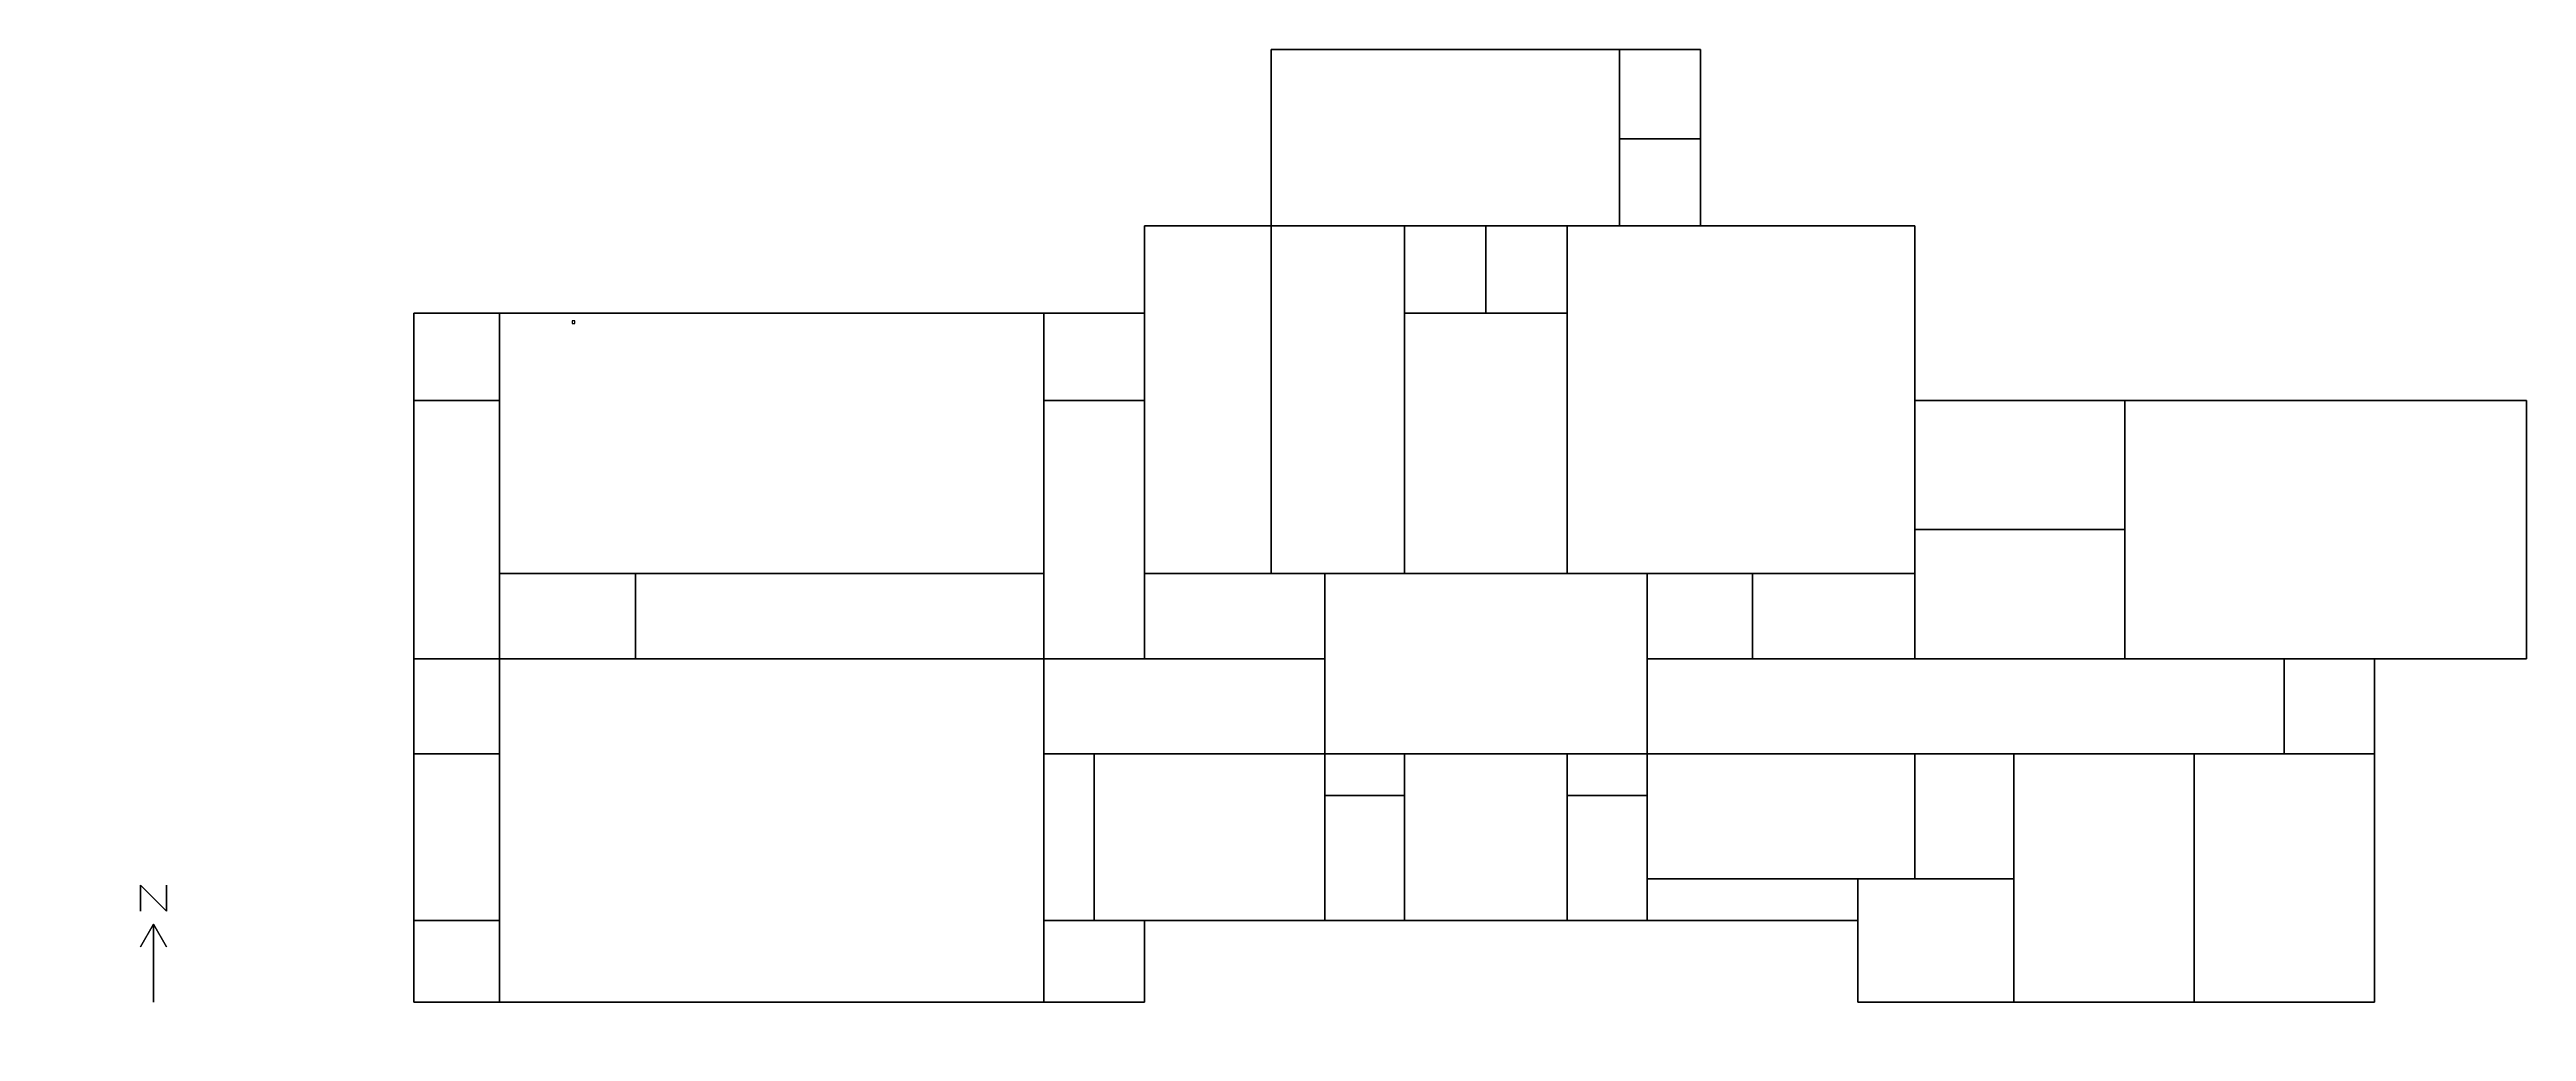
# Model space of a CAD drawing. Header units: metres. Extents: x -20.1 to 75.1, y -1.1 to 36.6.
import ezdxf

# ---------------------------------------------------------------- set-up
doc = ezdxf.new("R2010")
doc.units = ezdxf.units.M

msp = doc.modelspace()

# ---------------------------------------------------------------- linework, layer by layer
at = {"layer": '1', "color": 3}
for points in [[(-16.596, 4.5, 0.1), (-16.596, 4.5), (-16.596, 3.5), (-16.596, 3.5, 0.1)], [(-16.596, 4.5, 0.1), (-16.596, 4.5), (-15.596, 3.5), (-15.596, 3.5, 0.1)], [(-15.596, 4.5, 0.1), (-15.596, 4.5), (-15.596, 3.5), (-15.596, 3.5, 0.1)], [(-16.096, 3, 0.1), (-16.096, 3), (-16.596, 2.134), (-16.596, 2.134, 0.1)], [(-16.096, 3, 0.1), (-16.096, 3), (-16.096, 0), (-16.096, 0, 0.1)], [(-16.096, 3, 0.1), (-16.096, 3), (-15.596, 2.134), (-15.596, 2.134, 0.1)]]:
    msp.add_3dface(points, dxfattribs=at)
at = {"layer": 'ZONE-AHU-002', "color": 43}
for points in [[(38.2524, 29.845, 3.6576), (38.2524, 29.845), (38.2524, 26.4922), (38.2524, 26.4922, 3.6576)], [(51.6128, 29.845, 3.6576), (51.6128, 29.845), (38.2524, 29.845), (38.2524, 29.845, 3.6576)], [(51.6128, 16.4846, 3.6576), (51.6128, 16.4846), (51.6128, 29.845), (51.6128, 29.845, 3.6576)], [(38.2524, 26.4922, 3.6576), (38.2524, 26.4922), (38.2524, 16.4846), (38.2524, 16.4846, 3.6576)], [(38.2524, 16.4846, 3.6576), (38.2524, 16.4846), (51.6128, 16.4846), (51.6128, 16.4846, 3.6576)]]:
    msp.add_3dface(points, dxfattribs=at)
at = {"layer": 'ZONE-AHU-002', "color": 8}
msp.add_3dface([(51.6128, 29.845), (51.6128, 16.4846), (38.2524, 16.4846), (38.2524, 29.845)], dxfattribs=at)
at = {"layer": 'ZONE-AHU-002', "color": 15}
msp.add_3dface([(38.2524, 29.845, 3.6576), (38.2524, 16.4846, 3.6576), (51.6128, 16.4846, 3.6576), (51.6128, 29.845, 3.6576)], dxfattribs=at)
at = {"layer": 'ZONE-AHU-004', "color": 15}
for points in [[(0, 26.2, 50), (0, 26.1, 50), (0.1, 26.1, 50), (0.1, 26.2, 50)], [(59.69, 23.1394, 3.6576), (59.69, 13.208, 3.6576), (75.1332, 13.208, 3.6576), (75.1332, 23.1394, 3.6576)]]:
    msp.add_3dface(points, dxfattribs=at)
at = {"layer": 'ZONE-AHU-004', "color": 43}
for points in [[(59.69, 23.1394, 3.6576), (59.69, 23.1394), (59.69, 18.1737), (59.69, 18.1737, 3.6576)], [(75.1332, 23.1394, 3.6576), (75.1332, 23.1394), (59.69, 23.1394), (59.69, 23.1394, 3.6576)], [(75.1332, 13.208, 3.6576), (75.1332, 13.208), (75.1332, 23.1394), (75.1332, 23.1394, 3.6576)], [(59.69, 18.1737, 3.6576), (59.69, 18.1737), (59.69, 13.208), (59.69, 13.208, 3.6576)], [(59.69, 13.208, 3.6576), (59.69, 13.208), (65.8241, 13.208), (65.8241, 13.208, 3.6576)], [(65.8241, 13.208, 3.6576), (65.8241, 13.208), (69.2912, 13.208), (69.2912, 13.208, 3.6576)], [(69.2912, 13.208, 3.6576), (69.2912, 13.208), (75.1332, 13.208), (75.1332, 13.208, 3.6576)]]:
    msp.add_3dface(points, dxfattribs=at)
at = {"layer": 'ZONE-AHU-004', "color": 8}
msp.add_3dface([(75.1332, 23.1394), (75.1332, 13.208), (59.69, 13.208), (59.69, 23.1394)], dxfattribs=at)
at = {"layer": 'ZONE-FCU-001', "color": 43}
for points in [[(21.9964, 16.4846, 3.6576), (21.9964, 16.4846), (21.9964, 13.208), (21.9964, 13.208, 3.6576)], [(26.8732, 16.4846, 3.6576), (26.8732, 16.4846), (21.9964, 16.4846), (21.9964, 16.4846, 3.6576)], [(28.9306, 16.4846, 3.6576), (28.9306, 16.4846), (26.8732, 16.4846), (26.8732, 16.4846, 3.6576)], [(28.9306, 13.208, 3.6576), (28.9306, 13.208), (28.9306, 16.4846), (28.9306, 16.4846, 3.6576)], [(21.9964, 13.208, 3.6576), (21.9964, 13.208), (28.9306, 13.208), (28.9306, 13.208, 3.6576)]]:
    msp.add_3dface(points, dxfattribs=at)
at = {"layer": 'ZONE-FCU-001', "color": 8}
msp.add_3dface([(28.9306, 16.4846), (28.9306, 13.208), (21.9964, 13.208), (21.9964, 16.4846)], dxfattribs=at)
at = {"layer": 'ZONE-FCU-001', "color": 15}
msp.add_3dface([(21.9964, 16.4846, 3.6576), (21.9964, 13.208, 3.6576), (28.9306, 13.208, 3.6576), (28.9306, 16.4846, 3.6576)], dxfattribs=at)
at = {"layer": 'ZONE-FCU-002', "color": 43}
for points in [[(62.357, 9.5504, 3.6576), (62.357, 9.5504), (62.357, 0), (62.357, 0, 3.6576)], [(65.8241, 9.5504, 3.6576), (65.8241, 9.5504), (62.357, 9.5504), (62.357, 9.5504, 3.6576)], [(69.2912, 9.5504, 3.6576), (69.2912, 9.5504), (65.8241, 9.5504), (65.8241, 9.5504, 3.6576)], [(69.2912, 0, 3.6576), (69.2912, 0), (69.2912, 9.5504), (69.2912, 9.5504, 3.6576)], [(62.357, 0, 3.6576), (62.357, 0), (69.2912, 0), (69.2912, 0, 3.6576)]]:
    msp.add_3dface(points, dxfattribs=at)
at = {"layer": 'ZONE-FCU-002', "color": 8}
msp.add_3dface([(69.2912, 9.5504), (69.2912, 0), (62.357, 0), (62.357, 9.5504)], dxfattribs=at)
at = {"layer": 'ZONE-FCU-002', "color": 15}
msp.add_3dface([(62.357, 9.5504, 3.6576), (62.357, 0, 3.6576), (69.2912, 0, 3.6576), (69.2912, 9.5504, 3.6576)], dxfattribs=at)
at = {"layer": 'ZONE-FCU-003', "color": 43}
for points in [[(51.6128, 23.1394, 3.6576), (51.6128, 23.1394), (51.6128, 18.1737), (51.6128, 18.1737, 3.6576)], [(59.69, 23.1394, 3.6576), (59.69, 23.1394), (51.6128, 23.1394), (51.6128, 23.1394, 3.6576)], [(59.69, 18.1737, 3.6576), (59.69, 18.1737), (59.69, 23.1394), (59.69, 23.1394, 3.6576)], [(51.6128, 18.1737, 3.6576), (51.6128, 18.1737), (59.69, 18.1737), (59.69, 18.1737, 3.6576)]]:
    msp.add_3dface(points, dxfattribs=at)
at = {"layer": 'ZONE-FCU-003', "color": 8}
msp.add_3dface([(59.69, 23.1394), (59.69, 18.1737), (51.6128, 18.1737), (51.6128, 23.1394)], dxfattribs=at)
at = {"layer": 'ZONE-FCU-003', "color": 15}
msp.add_3dface([(51.6128, 23.1394, 3.6576), (51.6128, 18.1737, 3.6576), (59.69, 18.1737, 3.6576), (59.69, 23.1394, 3.6576)], dxfattribs=at)
at = {"layer": 'ZONE-HTR-001', "color": 43}
for points in [[(-6.096, 13.208, 3.6576), (-6.096, 13.208), (-6.096, 9.5504), (-6.096, 9.5504, 3.6576)], [(-2.794, 13.208, 3.6576), (-2.794, 13.208), (-6.096, 13.208), (-6.096, 13.208, 3.6576)], [(-2.794, 9.5504, 3.6576), (-2.794, 9.5504), (-2.794, 13.208), (-2.794, 13.208, 3.6576)], [(-6.096, 9.5504, 3.6576), (-6.096, 9.5504), (-2.794, 9.5504), (-2.794, 9.5504, 3.6576)]]:
    msp.add_3dface(points, dxfattribs=at)
at = {"layer": 'ZONE-HTR-001', "color": 8}
msp.add_3dface([(-2.794, 13.208), (-2.794, 9.5504), (-6.096, 9.5504), (-6.096, 13.208)], dxfattribs=at)
at = {"layer": 'ZONE-HTR-001', "color": 15}
msp.add_3dface([(-6.096, 13.208, 3.6576), (-6.096, 9.5504, 3.6576), (-2.794, 9.5504, 3.6576), (-2.794, 13.208, 3.6576)], dxfattribs=at)
at = {"layer": 'ZONE-HTR-001', "color": 143}
msp.add_3dface([(-6.096, 12.9032, 2.7432), (-6.096, 12.9032, 1.2192), (-6.096, 9.8552, 1.2192), (-6.096, 9.8552, 2.7432)], dxfattribs=at)
at = {"layer": 'ZONE-HTR-002', "color": 43}
for points in [[(32.004, 7.9502, 3.6576), (32.004, 7.9502), (28.9306, 7.9502), (28.9306, 7.9502, 3.6576)], [(28.9306, 7.9502, 3.6576), (28.9306, 7.9502), (28.9306, 3.1496), (28.9306, 3.1496, 3.6576)], [(32.004, 3.1496, 3.6576), (32.004, 3.1496), (32.004, 7.9502), (32.004, 7.9502, 3.6576)], [(28.9306, 3.1496, 3.6576), (28.9306, 3.1496), (32.004, 3.1496), (32.004, 3.1496, 3.6576)]]:
    msp.add_3dface(points, dxfattribs=at)
at = {"layer": 'ZONE-HTR-002', "color": 8}
msp.add_3dface([(32.004, 7.9502), (32.004, 3.1496), (28.9306, 3.1496), (28.9306, 7.9502)], dxfattribs=at)
at = {"layer": 'ZONE-HTR-002', "color": 15}
msp.add_3dface([(28.9306, 7.9502, 3.6576), (28.9306, 3.1496, 3.6576), (32.004, 3.1496, 3.6576), (32.004, 7.9502, 3.6576)], dxfattribs=at)
at = {"layer": 'ZONE-HTR-003', "color": 43}
for points in [[(41.3258, 7.9502, 3.6576), (41.3258, 7.9502), (38.2524, 7.9502), (38.2524, 7.9502, 3.6576)], [(38.2524, 7.9502, 3.6576), (38.2524, 7.9502), (38.2524, 3.1496), (38.2524, 3.1496, 3.6576)], [(41.3258, 3.1496, 3.6576), (41.3258, 3.1496), (41.3258, 7.9502), (41.3258, 7.9502, 3.6576)], [(38.2524, 3.1496, 3.6576), (38.2524, 3.1496), (41.3258, 3.1496), (41.3258, 3.1496, 3.6576)]]:
    msp.add_3dface(points, dxfattribs=at)
at = {"layer": 'ZONE-HTR-003', "color": 8}
msp.add_3dface([(41.3258, 7.9502), (41.3258, 3.1496), (38.2524, 3.1496), (38.2524, 7.9502)], dxfattribs=at)
at = {"layer": 'ZONE-HTR-003', "color": 15}
msp.add_3dface([(38.2524, 7.9502, 3.6576), (38.2524, 3.1496, 3.6576), (41.3258, 3.1496, 3.6576), (41.3258, 7.9502, 3.6576)], dxfattribs=at)
at = {"layer": 'ZONE-HTR-004', "color": 43}
for points in [[(69.2912, 13.208, 3.6576), (69.2912, 13.208), (65.8241, 13.208), (65.8241, 13.208, 3.6576)], [(65.8241, 13.208, 3.6576), (65.8241, 13.208), (65.8241, 9.5504), (65.8241, 9.5504, 3.6576)], [(69.2912, 9.5504, 3.6576), (69.2912, 9.5504), (69.2912, 13.208), (69.2912, 13.208, 3.6576)], [(65.8241, 9.5504, 3.6576), (65.8241, 9.5504), (69.2912, 9.5504), (69.2912, 9.5504, 3.6576)]]:
    msp.add_3dface(points, dxfattribs=at)
at = {"layer": 'ZONE-HTR-004', "color": 8}
msp.add_3dface([(69.2912, 13.208), (69.2912, 9.5504), (65.8241, 9.5504), (65.8241, 13.208)], dxfattribs=at)
at = {"layer": 'ZONE-HTR-004', "color": 15}
msp.add_3dface([(65.8241, 13.208, 3.6576), (65.8241, 9.5504, 3.6576), (69.2912, 9.5504, 3.6576), (69.2912, 13.208, 3.6576)], dxfattribs=at)
at = {"layer": 'ZONE-SERVER', "color": 43}
for points in [[(26.8732, 36.6268, 3.6576), (26.8732, 36.6268), (26.8732, 29.845), (26.8732, 29.845, 3.6576)], [(43.3832, 36.6268, 3.6576), (43.3832, 36.6268), (26.8732, 36.6268), (26.8732, 36.6268, 3.6576)], [(43.3832, 33.1978, 3.6576), (43.3832, 33.1978), (43.3832, 36.6268), (43.3832, 36.6268, 3.6576)], [(40.259, 33.1978, 3.6576), (40.259, 33.1978), (43.3832, 33.1978), (43.3832, 33.1978, 3.6576)], [(40.259, 29.845, 3.6576), (40.259, 29.845), (40.259, 33.1978), (40.259, 33.1978, 3.6576)], [(26.8732, 29.845, 3.6576), (26.8732, 29.845), (32.004, 29.845), (32.004, 29.845, 3.6576)], [(32.004, 29.845, 3.6576), (32.004, 29.845), (35.1282, 29.845), (35.1282, 29.845, 3.6576)], [(35.1282, 29.845, 3.6576), (35.1282, 29.845), (38.2524, 29.845), (38.2524, 29.845, 3.6576)], [(38.2524, 29.845, 3.6576), (38.2524, 29.845), (40.259, 29.845), (40.259, 29.845, 3.6576)]]:
    msp.add_3dface(points, dxfattribs=at)
at = {"layer": 'ZONE-SERVER', "color": 8}
for points in [[(40.259, 36.6268), (40.259, 29.845), (26.8732, 29.845), (26.8732, 36.6268)], [(43.3832, 36.6268), (43.3832, 33.1978), (40.259, 33.1978), (40.259, 36.6268)]]:
    msp.add_3dface(points, dxfattribs=at)
at = {"layer": 'ZONE-SERVER', "color": 15}
for points in [[(26.8732, 36.6268, 3.6576), (26.8732, 29.845, 3.6576), (40.259, 29.845, 3.6576), (40.259, 36.6268, 3.6576)], [(40.259, 36.6268, 3.6576), (40.259, 33.1978, 3.6576), (43.3832, 33.1978, 3.6576), (43.3832, 36.6268, 3.6576)]]:
    msp.add_3dface(points, dxfattribs=at)
at = {"layer": 'ZONE-VAV-102', "color": 43}
for points in [[(28.9306, 9.5504, 3.6576), (28.9306, 9.5504), (20.066, 9.5504), (20.066, 9.5504, 3.6576)], [(20.066, 9.5504, 3.6576), (20.066, 9.5504), (20.066, 3.1496), (20.066, 3.1496, 3.6576)], [(28.9306, 7.9502, 3.6576), (28.9306, 7.9502), (28.9306, 9.5504), (28.9306, 9.5504, 3.6576)], [(32.004, 9.5504, 3.6576), (32.004, 9.5504), (32.004, 7.9502), (32.004, 7.9502, 3.6576)], [(38.2524, 9.5504, 3.6576), (38.2524, 9.5504), (32.004, 9.5504), (32.004, 9.5504, 3.6576)], [(38.2524, 7.9502, 3.6576), (38.2524, 7.9502), (38.2524, 9.5504), (38.2524, 9.5504, 3.6576)], [(28.9306, 3.1496, 3.6576), (28.9306, 3.1496), (28.9306, 7.9502), (28.9306, 7.9502, 3.6576)], [(32.004, 7.9502, 3.6576), (32.004, 7.9502), (32.004, 3.1496), (32.004, 3.1496, 3.6576)], [(38.2524, 3.1496, 3.6576), (38.2524, 3.1496), (38.2524, 7.9502), (38.2524, 7.9502, 3.6576)], [(20.066, 3.1496, 3.6576), (20.066, 3.1496), (21.9964, 3.1496), (21.9964, 3.1496, 3.6576)], [(21.9964, 3.1496, 3.6576), (21.9964, 3.1496), (28.9306, 3.1496), (28.9306, 3.1496, 3.6576)], [(32.004, 3.1496, 3.6576), (32.004, 3.1496), (38.2524, 3.1496), (38.2524, 3.1496, 3.6576)]]:
    msp.add_3dface(points, dxfattribs=at)
at = {"layer": 'ZONE-VAV-102', "color": 8}
for points in [[(28.9306, 9.5504), (28.9306, 3.1496), (20.066, 3.1496), (20.066, 9.5504)], [(38.2524, 9.5504), (38.2524, 3.1496), (32.004, 3.1496), (32.004, 9.5504)]]:
    msp.add_3dface(points, dxfattribs=at)
at = {"layer": 'ZONE-VAV-102', "color": 15}
for points in [[(20.066, 9.5504, 3.6576), (20.066, 3.1496, 3.6576), (28.9306, 3.1496, 3.6576), (28.9306, 9.5504, 3.6576)], [(32.004, 9.5504, 3.6576), (32.004, 3.1496, 3.6576), (38.2524, 3.1496, 3.6576), (38.2524, 9.5504, 3.6576)]]:
    msp.add_3dface(points, dxfattribs=at)
at = {"layer": 'ZONE-VAV-102', "color": 143}
msp.add_3dface([(32.3088, 3.1496, 2.7432), (32.3088, 3.1496, 0.3048), (37.9476, 3.1496, 0.3048), (37.9476, 3.1496, 2.7432)], dxfattribs=at)
at = {"layer": 'ZONE-VAV-104', "color": 43}
for points in [[(51.6128, 16.4846, 3.6576), (51.6128, 16.4846), (45.3771, 16.4846), (45.3771, 16.4846, 3.6576)], [(45.3771, 16.4846, 3.6576), (45.3771, 16.4846), (45.3771, 13.208), (45.3771, 13.208, 3.6576)], [(51.6128, 13.208, 3.6576), (51.6128, 13.208), (51.6128, 16.4846), (51.6128, 16.4846, 3.6576)], [(45.3771, 13.208, 3.6576), (45.3771, 13.208), (51.6128, 13.208), (51.6128, 13.208, 3.6576)]]:
    msp.add_3dface(points, dxfattribs=at)
at = {"layer": 'ZONE-VAV-104', "color": 8}
msp.add_3dface([(51.6128, 16.4846), (51.6128, 13.208), (45.3771, 13.208), (45.3771, 16.4846)], dxfattribs=at)
at = {"layer": 'ZONE-VAV-104', "color": 15}
msp.add_3dface([(45.3771, 16.4846, 3.6576), (45.3771, 13.208, 3.6576), (51.6128, 13.208, 3.6576), (51.6128, 16.4846, 3.6576)], dxfattribs=at)
at = {"layer": 'ZONE-VAV-105', "color": 43}
for points in [[(51.6128, 9.5504, 3.6576), (51.6128, 9.5504), (41.3258, 9.5504), (41.3258, 9.5504, 3.6576)], [(41.3258, 9.5504, 3.6576), (41.3258, 9.5504), (41.3258, 7.9502), (41.3258, 7.9502, 3.6576)], [(51.6128, 4.7498, 3.6576), (51.6128, 4.7498), (51.6128, 9.5504), (51.6128, 9.5504, 3.6576)], [(41.3258, 7.9502, 3.6576), (41.3258, 7.9502), (41.3258, 3.1496), (41.3258, 3.1496, 3.6576)], [(55.4228, 4.7498, 3.6576), (55.4228, 4.7498), (51.6128, 4.7498), (51.6128, 4.7498, 3.6576)], [(55.4228, 0, 3.6576), (55.4228, 0), (55.4228, 4.7498), (55.4228, 4.7498, 3.6576)], [(41.3258, 3.1496, 3.6576), (41.3258, 3.1496), (49.4284, 3.1496), (49.4284, 3.1496, 3.6576)], [(49.4284, 3.1496, 3.6576), (49.4284, 3.1496), (49.4284, 0), (49.4284, 0, 3.6576)], [(49.4284, 0, 3.6576), (49.4284, 0), (55.4228, 0), (55.4228, 0, 3.6576)]]:
    msp.add_3dface(points, dxfattribs=at)
at = {"layer": 'ZONE-VAV-105', "color": 8}
for points in [[(51.6128, 9.5504), (51.6128, 4.7498), (41.3258, 4.7498), (41.3258, 9.5504)], [(49.4284, 4.7498), (49.4284, 3.1496), (41.3258, 3.1496), (41.3258, 4.7498)], [(55.4228, 4.7498), (55.4228, 0), (49.4284, 0), (49.4284, 4.7498)]]:
    msp.add_3dface(points, dxfattribs=at)
at = {"layer": 'ZONE-VAV-105', "color": 15}
for points in [[(41.3258, 9.5504, 3.6576), (41.3258, 4.7498, 3.6576), (51.6128, 4.7498, 3.6576), (51.6128, 9.5504, 3.6576)], [(41.3258, 4.7498, 3.6576), (41.3258, 3.1496, 3.6576), (49.4284, 3.1496, 3.6576), (49.4284, 4.7498, 3.6576)], [(49.4284, 4.7498, 3.6576), (49.4284, 0, 3.6576), (55.4228, 0, 3.6576), (55.4228, 4.7498, 3.6576)]]:
    msp.add_3dface(points, dxfattribs=at)
at = {"layer": 'ZONE-VAV-105', "color": 143}
msp.add_3dface([(41.6306, 3.1496, 2.7432), (41.6306, 3.1496, 0.3048), (49.1236, 3.1496, 0.3048), (49.1236, 3.1496, 2.7432)], dxfattribs=at)
at = {"layer": 'ZONE-VAV-107', "color": 43}
for points in [[(55.4228, 9.5504, 3.6576), (55.4228, 9.5504), (51.6128, 9.5504), (51.6128, 9.5504, 3.6576)], [(51.6128, 9.5504, 3.6576), (51.6128, 9.5504), (51.6128, 4.7498), (51.6128, 4.7498, 3.6576)], [(55.4228, 4.7498, 3.6576), (55.4228, 4.7498), (55.4228, 9.5504), (55.4228, 9.5504, 3.6576)], [(51.6128, 4.7498, 3.6576), (51.6128, 4.7498), (55.4228, 4.7498), (55.4228, 4.7498, 3.6576)]]:
    msp.add_3dface(points, dxfattribs=at)
at = {"layer": 'ZONE-VAV-107', "color": 8}
msp.add_3dface([(55.4228, 9.5504), (55.4228, 4.7498), (51.6128, 4.7498), (51.6128, 9.5504)], dxfattribs=at)
at = {"layer": 'ZONE-VAV-107', "color": 15}
msp.add_3dface([(51.6128, 9.5504, 3.6576), (51.6128, 4.7498, 3.6576), (55.4228, 4.7498, 3.6576), (55.4228, 9.5504, 3.6576)], dxfattribs=at)
at = {"layer": 'ZONE-VAV-108', "color": 43}
for points in [[(55.4228, 9.5504, 3.6576), (55.4228, 9.5504), (55.4228, 4.7498), (55.4228, 4.7752, 3.6576)], [(62.357, 9.5504, 3.6576), (62.357, 9.5504), (55.4228, 9.5504), (55.4228, 9.5504, 3.6576)], [(62.357, 0, 3.6576), (62.357, 0), (62.357, 9.5504), (62.357, 9.5504, 3.6576)], [(55.4228, 4.7752, 3.6576), (55.4228, 4.7498), (55.4228, 0), (55.4228, 0, 3.6576)], [(55.4228, 0, 3.6576), (55.4228, 0), (62.357, 0), (62.357, 0, 3.6576)]]:
    msp.add_3dface(points, dxfattribs=at)
at = {"layer": 'ZONE-VAV-108', "color": 8}
msp.add_3dface([(62.357, 9.5504), (62.357, 0), (55.4228, 0), (55.4228, 9.5504)], dxfattribs=at)
at = {"layer": 'ZONE-VAV-108', "color": 15}
msp.add_3dface([(55.4228, 9.5504, 3.6576), (55.4228, 0, 3.6576), (62.357, 0, 3.6576), (62.357, 9.5504, 3.6576)], dxfattribs=at)
at = {"layer": 'ZONE-VAV-112', "color": 43}
for points in [[(51.6128, 18.1737, 3.6576), (51.6128, 18.1737), (51.6128, 16.4846), (51.6128, 16.4846, 3.6576)], [(59.69, 18.1737, 3.6576), (59.69, 18.1737), (51.6128, 18.1737), (51.6128, 18.1737, 3.6576)], [(59.69, 13.208, 3.6576), (59.69, 13.208), (59.69, 18.1737), (59.69, 18.1737, 3.6576)], [(51.6128, 16.4846, 3.6576), (51.6128, 16.4846), (51.6128, 13.208), (51.6128, 13.208, 3.6576)], [(51.6128, 13.208, 3.6576), (51.6128, 13.208), (59.69, 13.208), (59.69, 13.208, 3.6576)]]:
    msp.add_3dface(points, dxfattribs=at)
at = {"layer": 'ZONE-VAV-112', "color": 8}
msp.add_3dface([(59.69, 18.1737), (59.69, 13.208), (51.6128, 13.208), (51.6128, 18.1737)], dxfattribs=at)
at = {"layer": 'ZONE-VAV-112', "color": 15}
msp.add_3dface([(51.6128, 18.1737, 3.6576), (51.6128, 13.208, 3.6576), (59.69, 13.208, 3.6576), (59.69, 18.1737, 3.6576)], dxfattribs=at)
at = {"layer": 'ZONE-VAV-116', "color": 43}
for points in [[(41.3258, 16.4846, 3.6576), (41.3258, 16.4846), (41.3258, 13.208), (41.3258, 13.208, 3.6576)], [(45.3771, 16.4846, 3.6576), (45.3771, 16.4846), (41.3258, 16.4846), (41.3258, 16.4846, 3.6576)], [(45.3771, 13.208, 3.6576), (45.3771, 13.208), (45.3771, 16.4846), (45.3771, 16.4846, 3.6576)], [(41.3258, 13.208, 3.6576), (41.3258, 13.208), (45.3771, 13.208), (45.3771, 13.208, 3.6576)]]:
    msp.add_3dface(points, dxfattribs=at)
at = {"layer": 'ZONE-VAV-116', "color": 8}
msp.add_3dface([(45.3771, 16.4846), (45.3771, 13.208), (41.3258, 13.208), (41.3258, 16.4846)], dxfattribs=at)
at = {"layer": 'ZONE-VAV-116', "color": 15}
msp.add_3dface([(41.3258, 16.4846, 3.6576), (41.3258, 13.208, 3.6576), (45.3771, 13.208, 3.6576), (45.3771, 16.4846, 3.6576)], dxfattribs=at)
at = {"layer": 'ZONE-VAV-118', "color": 43}
for points in [[(32.004, 26.4922, 3.6576), (32.004, 26.4922), (32.004, 16.4846), (32.004, 16.4846, 3.6576)], [(35.1282, 26.4922, 3.6576), (35.1282, 26.4922), (32.004, 26.4922), (32.004, 26.4922, 3.6576)], [(38.2524, 26.4922, 3.6576), (38.2524, 26.4922), (35.1282, 26.4922), (35.1282, 26.4922, 3.6576)], [(38.2524, 16.4846, 3.6576), (38.2524, 16.4846), (38.2524, 26.4922), (38.2524, 26.4922, 3.6576)], [(32.004, 16.4846, 3.6576), (32.004, 16.4846), (38.2524, 16.4846), (38.2524, 16.4846, 3.6576)]]:
    msp.add_3dface(points, dxfattribs=at)
at = {"layer": 'ZONE-VAV-118', "color": 8}
msp.add_3dface([(38.2524, 26.4922), (38.2524, 16.4846), (32.004, 16.4846), (32.004, 26.4922)], dxfattribs=at)
at = {"layer": 'ZONE-VAV-118', "color": 15}
msp.add_3dface([(32.004, 26.4922, 3.6576), (32.004, 16.4846, 3.6576), (38.2524, 16.4846, 3.6576), (38.2524, 26.4922, 3.6576)], dxfattribs=at)
at = {"layer": 'ZONE-VAV-119', "color": 43}
for points in [[(38.2524, 29.845, 3.6576), (38.2524, 29.845), (35.1282, 29.845), (35.1282, 29.845, 3.6576)], [(35.1282, 29.845, 3.6576), (35.1282, 29.845), (35.1282, 26.4922), (35.1282, 26.4922, 3.6576)], [(38.2524, 26.4922, 3.6576), (38.2524, 26.4922), (38.2524, 29.845), (38.2524, 29.845, 3.6576)], [(35.1282, 26.4922, 3.6576), (35.1282, 26.4922), (38.2524, 26.4922), (38.2524, 26.4922, 3.6576)]]:
    msp.add_3dface(points, dxfattribs=at)
at = {"layer": 'ZONE-VAV-119', "color": 8}
msp.add_3dface([(38.2524, 29.845), (38.2524, 26.4922), (35.1282, 26.4922), (35.1282, 29.845)], dxfattribs=at)
at = {"layer": 'ZONE-VAV-119', "color": 15}
msp.add_3dface([(35.1282, 29.845, 3.6576), (35.1282, 26.4922, 3.6576), (38.2524, 26.4922, 3.6576), (38.2524, 29.845, 3.6576)], dxfattribs=at)
at = {"layer": 'ZONE-VAV-120', "color": 43}
for points in [[(32.004, 29.845, 3.6576), (32.004, 29.845), (32.004, 26.4922), (32.004, 26.4922, 3.6576)], [(35.1282, 29.845, 3.6576), (35.1282, 29.845), (32.004, 29.845), (32.004, 29.845, 3.6576)], [(35.1282, 26.4922, 3.6576), (35.1282, 26.4922), (35.1282, 29.845), (35.1282, 29.845, 3.6576)], [(32.004, 26.4922, 3.6576), (32.004, 26.4922), (35.1282, 26.4922), (35.1282, 26.4922, 3.6576)]]:
    msp.add_3dface(points, dxfattribs=at)
at = {"layer": 'ZONE-VAV-120', "color": 8}
msp.add_3dface([(35.1282, 29.845), (35.1282, 26.4922), (32.004, 26.4922), (32.004, 29.845)], dxfattribs=at)
at = {"layer": 'ZONE-VAV-120', "color": 15}
msp.add_3dface([(32.004, 29.845, 3.6576), (32.004, 26.4922, 3.6576), (35.1282, 26.4922, 3.6576), (35.1282, 29.845, 3.6576)], dxfattribs=at)
at = {"layer": 'ZONE-VAV-123A', "color": 43}
for points in [[(26.8732, 29.845, 3.6576), (26.8732, 29.845), (21.9964, 29.845), (21.9964, 29.845, 3.6576)], [(21.9964, 29.845, 3.6576), (21.9964, 29.845), (21.9964, 26.4922), (21.9964, 26.4922, 3.6576)], [(26.8732, 16.4846, 3.6576), (26.8732, 16.4846), (26.8732, 29.845), (26.8732, 29.845, 3.6576)], [(21.9964, 26.4922, 3.6576), (21.9964, 26.4922), (21.9964, 23.1394), (21.9964, 23.1394, 3.6576)], [(21.9964, 23.1394, 3.6576), (21.9964, 23.1394), (21.9964, 16.4846), (21.9964, 16.4846, 3.6576)], [(21.9964, 16.4846, 3.6576), (21.9964, 16.4846), (26.8732, 16.4846), (26.8732, 16.4846, 3.6576)]]:
    msp.add_3dface(points, dxfattribs=at)
at = {"layer": 'ZONE-VAV-123A', "color": 8}
msp.add_3dface([(26.8732, 29.845), (26.8732, 16.4846), (21.9964, 16.4846), (21.9964, 29.845)], dxfattribs=at)
at = {"layer": 'ZONE-VAV-123A', "color": 15}
msp.add_3dface([(21.9964, 29.845, 3.6576), (21.9964, 16.4846, 3.6576), (26.8732, 16.4846, 3.6576), (26.8732, 29.845, 3.6576)], dxfattribs=at)
at = {"layer": 'ZONE-VAV-123B', "color": 43}
for points in [[(32.004, 29.845, 3.6576), (32.004, 29.845), (26.8732, 29.845), (26.8732, 29.845, 3.6576)], [(26.8732, 29.845, 3.6576), (26.8732, 29.845), (26.8732, 16.4846), (26.8732, 16.4846, 3.6576)], [(32.004, 26.4922, 3.6576), (32.004, 26.4922), (32.004, 29.845), (32.004, 29.845, 3.6576)], [(32.004, 16.4846, 3.6576), (32.004, 16.4846), (32.004, 26.4922), (32.004, 26.4922, 3.6576)], [(26.8732, 16.4846, 3.6576), (26.8732, 16.4846), (32.004, 16.4846), (32.004, 16.4846, 3.6576)]]:
    msp.add_3dface(points, dxfattribs=at)
at = {"layer": 'ZONE-VAV-123B', "color": 8}
msp.add_3dface([(32.004, 29.845), (32.004, 16.4846), (26.8732, 16.4846), (26.8732, 29.845)], dxfattribs=at)
at = {"layer": 'ZONE-VAV-123B', "color": 15}
msp.add_3dface([(26.8732, 29.845, 3.6576), (26.8732, 16.4846, 3.6576), (32.004, 16.4846, 3.6576), (32.004, 29.845, 3.6576)], dxfattribs=at)
at = {"layer": 'ZONE-VAV-127A', "color": 43}
for points in [[(-2.794, 26.4922, 3.6576), (-2.794, 26.4922), (-2.794, 23.1394), (-2.794, 23.1394, 3.6576)], [(18.1356, 26.4922, 3.6576), (18.1356, 26.4922), (-2.794, 26.4922), (-2.794, 26.4922, 3.6576)], [(18.1356, 23.1394, 3.6576), (18.1356, 23.1394), (18.1356, 26.4922), (18.1356, 26.4922, 3.6576)], [(-2.794, 23.1394, 3.6576), (-2.794, 23.1394), (-2.794, 13.208), (-2.794, 13.208, 3.6576)], [(18.1356, 16.4846, 3.6576), (18.1356, 16.4846), (18.1356, 23.1394), (18.1356, 23.1394, 3.6576)], [(2.4384, 16.4846, 3.6576), (2.4384, 16.4846), (18.1356, 16.4846), (18.1356, 16.4846, 3.6576)], [(2.4384, 13.208, 3.6576), (2.4384, 13.208), (2.4384, 16.4846), (2.4384, 16.4846, 3.6576)], [(-2.794, 13.208, 3.6576), (-2.794, 13.208), (2.4384, 13.208), (2.4384, 13.208, 3.6576)]]:
    msp.add_3dface(points, dxfattribs=at)
at = {"layer": 'ZONE-VAV-127A', "color": 8}
for points in [[(18.1356, 26.4922), (18.1356, 16.4846), (-2.794, 16.4846), (-2.794, 26.4922)], [(2.4384, 16.4846), (2.4384, 13.208), (-2.794, 13.208), (-2.794, 16.4846)]]:
    msp.add_3dface(points, dxfattribs=at)
at = {"layer": 'ZONE-VAV-127A', "color": 15}
for points in [[(18.1356, 16.4846, 3.6576), (18.1356, 26.4922, 3.6576), (-2.794, 26.4922, 3.6576), (-2.794, 16.4846, 3.6576)], [(2.4384, 13.208, 3.6576), (2.4384, 16.4846, 3.6576), (-2.794, 16.4846, 3.6576), (-2.794, 13.208, 3.6576)]]:
    msp.add_3dface(points, dxfattribs=at)
at = {"layer": 'ZONE-VAV-127A', "color": 143}
msp.add_3dface([(13.7668, 26.4922, 2.7432), (13.7668, 26.4922, 0.3048), (1.5748, 26.4922, 0.3048), (1.5748, 26.4922, 2.7432)], dxfattribs=at)
at = {"layer": 'ZONE-VAV-127B', "color": 43}
for points in [[(-2.794, 13.208, 3.6576), (-2.794, 13.208), (-2.794, 9.5504), (-2.794, 9.5504, 3.6576)], [(2.4384, 13.208, 3.6576), (2.4384, 13.208), (-2.794, 13.208), (-2.794, 13.208, 3.6576)], [(18.1356, 13.208, 3.6576), (18.1356, 13.208), (2.4384, 13.208), (2.4384, 13.208, 3.6576)], [(18.1356, 9.5504, 3.6576), (18.1356, 9.5504), (18.1356, 13.208), (18.1356, 13.208, 3.6576)], [(-2.794, 9.5504, 3.6576), (-2.794, 9.5504), (-2.794, 3.1496), (-2.794, 3.1496, 3.6576)], [(18.1356, 0, 3.6576), (18.1356, 0), (18.1356, 9.5504), (18.1356, 9.5504, 3.6576)], [(-2.794, 3.1496, 3.6576), (-2.794, 3.1496), (-2.794, 0), (-2.794, 0, 3.6576)], [(-2.794, 0, 3.6576), (-2.794, 0), (18.1356, 0), (18.1356, 0, 3.6576)]]:
    msp.add_3dface(points, dxfattribs=at)
at = {"layer": 'ZONE-VAV-127B', "color": 8}
msp.add_3dface([(18.1356, 13.208), (18.1356, 0), (-2.794, 0), (-2.794, 13.208)], dxfattribs=at)
at = {"layer": 'ZONE-VAV-127B', "color": 15}
msp.add_3dface([(-2.794, 13.208, 3.6576), (-2.794, 0, 3.6576), (18.1356, 0, 3.6576), (18.1356, 13.208, 3.6576)], dxfattribs=at)
at = {"layer": 'ZONE-VAV-127B', "color": 143}
msp.add_3dface([(1.5748, 0, 2.7432), (1.5748, 0, 0.3048), (13.7668, 0, 0.3048), (13.7668, 0, 2.7432)], dxfattribs=at)
at = {"layer": 'ZONE-VAV-129', "color": 43}
for points in [[(18.1356, 23.1394, 3.6576), (18.1356, 23.1394), (18.1356, 16.4846), (18.1356, 16.4846, 3.6576)], [(21.9964, 23.1394, 3.6576), (21.9964, 23.1394), (18.1356, 23.1394), (18.1356, 23.1394, 3.6576)], [(21.9964, 16.4846, 3.6576), (21.9964, 16.4846), (21.9964, 23.1394), (21.9964, 23.1394, 3.6576)], [(18.1356, 16.4846, 3.6576), (18.1356, 16.4846), (18.1356, 13.208), (18.1356, 13.208, 3.6576)], [(21.9964, 13.208, 3.6576), (21.9964, 13.208), (21.9964, 16.4846), (21.9964, 16.4846, 3.6576)], [(18.1356, 13.208, 3.6576), (18.1356, 13.208), (21.9964, 13.208), (21.9964, 13.208, 3.6576)]]:
    msp.add_3dface(points, dxfattribs=at)
at = {"layer": 'ZONE-VAV-129', "color": 8}
msp.add_3dface([(21.9964, 23.1394), (21.9964, 13.208), (18.1356, 13.208), (18.1356, 23.1394)], dxfattribs=at)
at = {"layer": 'ZONE-VAV-129', "color": 15}
msp.add_3dface([(18.1356, 23.1394, 3.6576), (18.1356, 13.208, 3.6576), (21.9964, 13.208, 3.6576), (21.9964, 23.1394, 3.6576)], dxfattribs=at)
at = {"layer": 'ZONE-VAV-131', "color": 43}
for points in [[(21.9964, 26.4922, 3.6576), (21.9964, 26.4922), (18.1356, 26.4922), (18.1356, 26.4922, 3.6576)], [(18.1356, 26.4922, 3.6576), (18.1356, 26.4922), (18.1356, 23.1394), (18.1356, 23.1394, 3.6576)], [(21.9964, 23.1394, 3.6576), (21.9964, 23.1394), (21.9964, 26.4922), (21.9964, 26.4922, 3.6576)], [(18.1356, 23.1394, 3.6576), (18.1356, 23.1394), (21.9964, 23.1394), (21.9964, 23.1394, 3.6576)]]:
    msp.add_3dface(points, dxfattribs=at)
at = {"layer": 'ZONE-VAV-131', "color": 8}
msp.add_3dface([(21.9964, 26.4922), (21.9964, 23.1394), (18.1356, 23.1394), (18.1356, 26.4922)], dxfattribs=at)
at = {"layer": 'ZONE-VAV-131', "color": 15}
msp.add_3dface([(18.1356, 26.4922, 3.6576), (18.1356, 23.1394, 3.6576), (21.9964, 23.1394, 3.6576), (21.9964, 26.4922, 3.6576)], dxfattribs=at)
at = {"layer": 'ZONE-VAV-133', "color": 43}
for points in [[(18.1356, 16.4846, 3.6576), (18.1356, 16.4846), (2.4384, 16.4846), (2.4384, 16.4846, 3.6576)], [(2.4384, 16.4846, 3.6576), (2.4384, 16.4846), (2.4384, 13.208), (2.4384, 13.208, 3.6576)], [(18.1356, 13.208, 3.6576), (18.1356, 13.208), (18.1356, 16.4846), (18.1356, 16.4846, 3.6576)], [(2.4384, 13.208, 3.6576), (2.4384, 13.208), (18.1356, 13.208), (18.1356, 13.208, 3.6576)]]:
    msp.add_3dface(points, dxfattribs=at)
at = {"layer": 'ZONE-VAV-133', "color": 8}
msp.add_3dface([(18.1356, 16.4846), (18.1356, 13.208), (2.4384, 13.208), (2.4384, 16.4846)], dxfattribs=at)
at = {"layer": 'ZONE-VAV-133', "color": 15}
msp.add_3dface([(18.1356, 13.208, 3.6576), (18.1356, 16.4846, 3.6576), (2.4384, 16.4846, 3.6576), (2.4384, 13.208, 3.6576)], dxfattribs=at)
at = {"layer": 'ZONE-VAV-136', "color": 43}
for points in [[(-2.794, 26.4922, 3.6576), (-2.794, 26.4922), (-6.096, 26.4922), (-6.096, 26.4922, 3.6576)], [(-6.096, 26.4922, 3.6576), (-6.096, 26.4922), (-6.096, 23.1394), (-6.096, 23.1394, 3.6576)], [(-2.794, 23.1394, 3.6576), (-2.794, 23.1394), (-2.794, 26.4922), (-2.794, 26.4922, 3.6576)], [(-6.096, 23.1394, 3.6576), (-6.096, 23.1394), (-2.794, 23.1394), (-2.794, 23.1394, 3.6576)]]:
    msp.add_3dface(points, dxfattribs=at)
at = {"layer": 'ZONE-VAV-136', "color": 8}
msp.add_3dface([(-2.794, 26.4922), (-2.794, 23.1394), (-6.096, 23.1394), (-6.096, 26.4922)], dxfattribs=at)
at = {"layer": 'ZONE-VAV-136', "color": 15}
msp.add_3dface([(-6.096, 26.4922, 3.6576), (-6.096, 23.1394, 3.6576), (-2.794, 23.1394, 3.6576), (-2.794, 26.4922, 3.6576)], dxfattribs=at)
at = {"layer": 'ZONE-VAV-136', "color": 143}
for points in [[(-6.096, 26.1874, 2.7432), (-6.096, 26.1874, 0.3048), (-6.096, 24.9682, 0.3048), (-6.096, 24.9682, 2.7432)], [(-4.572, 26.4922, 2.7432), (-4.572, 26.4922, 0.3048), (-5.7912, 26.4922, 0.3048), (-5.7912, 26.4922, 2.7432)]]:
    msp.add_3dface(points, dxfattribs=at)
at = {"layer": 'ZONE-VAV-142', "color": 43}
for points in [[(-2.794, 23.1394, 3.6576), (-2.794, 23.1394), (-6.096, 23.1394), (-6.096, 23.1394, 3.6576)], [(-6.096, 23.1394, 3.6576), (-6.096, 23.1394), (-6.096, 13.208), (-6.096, 13.208, 3.6576)], [(-2.794, 13.208, 3.6576), (-2.794, 13.208), (-2.794, 23.1394), (-2.794, 23.1394, 3.6576)], [(-6.096, 13.208, 3.6576), (-6.096, 13.208), (-2.794, 13.208), (-2.794, 13.208, 3.6576)], [(-6.096, 9.5504, 3.6576), (-6.096, 9.5504), (-6.096, 3.1496), (-6.096, 3.1496, 3.6576)], [(-2.794, 9.5504, 3.6576), (-2.794, 9.5504), (-6.096, 9.5504), (-6.096, 9.5504, 3.6576)], [(-2.794, 3.1496, 3.6576), (-2.794, 3.1496), (-2.794, 9.5504), (-2.794, 9.5504, 3.6576)], [(-6.096, 3.1496, 3.6576), (-6.096, 3.1496), (-2.794, 3.1496), (-2.794, 3.1496, 3.6576)]]:
    msp.add_3dface(points, dxfattribs=at)
at = {"layer": 'ZONE-VAV-142', "color": 8}
for points in [[(-2.794, 23.1394), (-2.794, 13.208), (-6.096, 13.208), (-6.096, 23.1394)], [(-2.794, 9.5504), (-2.794, 3.1496), (-6.096, 3.1496), (-6.096, 9.5504)]]:
    msp.add_3dface(points, dxfattribs=at)
at = {"layer": 'ZONE-VAV-142', "color": 15}
for points in [[(-6.096, 23.1394, 3.6576), (-6.096, 13.208, 3.6576), (-2.794, 13.208, 3.6576), (-2.794, 23.1394, 3.6576)], [(-6.096, 9.5504, 3.6576), (-6.096, 3.1496, 3.6576), (-2.794, 3.1496, 3.6576), (-2.794, 9.5504, 3.6576)]]:
    msp.add_3dface(points, dxfattribs=at)
at = {"layer": 'ZONE-VAV-142', "color": 143}
for points in [[(-6.096, 22.8346, 2.7432), (-6.096, 22.8346, 1.2192), (-6.096, 13.5128, 1.2192), (-6.096, 13.5128, 2.7432)], [(-6.096, 9.2456, 2.7432), (-6.096, 9.2456, 1.2192), (-6.096, 3.4544, 1.2192), (-6.096, 3.4544, 2.7432)]]:
    msp.add_3dface(points, dxfattribs=at)
at = {"layer": 'ZONE-VAV-143', "color": 43}
for points in [[(-2.794, 3.1496, 3.6576), (-2.794, 3.1496), (-6.096, 3.1496), (-6.096, 3.1496, 3.6576)], [(-6.096, 3.1496, 3.6576), (-6.096, 3.1496), (-6.096, 0), (-6.096, 0, 3.6576)], [(-2.794, 0, 3.6576), (-2.794, 0), (-2.794, 3.1496), (-2.794, 3.1496, 3.6576)], [(-6.096, 0, 3.6576), (-6.096, 0), (-2.794, 0), (-2.794, 0, 3.6576)]]:
    msp.add_3dface(points, dxfattribs=at)
at = {"layer": 'ZONE-VAV-143', "color": 8}
msp.add_3dface([(-2.794, 3.1496), (-2.794, 0), (-6.096, 0), (-6.096, 3.1496)], dxfattribs=at)
at = {"layer": 'ZONE-VAV-143', "color": 15}
msp.add_3dface([(-6.096, 3.1496, 3.6576), (-6.096, 0, 3.6576), (-2.794, 0, 3.6576), (-2.794, 3.1496, 3.6576)], dxfattribs=at)
at = {"layer": 'ZONE-VAV-143', "color": 143}
for points in [[(-6.096, 1.524, 2.7432), (-6.096, 1.524, 0.3048), (-6.096, 0.3048, 0.3048), (-6.096, 0.3048, 2.7432)], [(-5.7912, 0, 2.7432), (-5.7912, 0, 0.3048), (-4.572, 0, 0.3048), (-4.572, 0, 2.7432)]]:
    msp.add_3dface(points, dxfattribs=at)
at = {"layer": 'ZONE-VAV-150', "color": 43}
for points in [[(18.1356, 9.5504, 3.6576), (18.1356, 9.5504), (18.1356, 0), (18.1356, 0, 3.6576)], [(20.066, 9.5504, 3.6576), (20.066, 9.5504), (18.1356, 9.5504), (18.1356, 9.5504, 3.6576)], [(20.066, 3.1496, 3.6576), (20.066, 3.1496), (20.066, 9.5504), (20.066, 9.5504, 3.6576)], [(21.9964, 3.1496, 3.6576), (21.9964, 3.1496), (20.066, 3.1496), (20.066, 3.1496, 3.6576)], [(21.9964, 0, 3.6576), (21.9964, 0), (21.9964, 3.1496), (21.9964, 3.1496, 3.6576)], [(18.1356, 0, 3.6576), (18.1356, 0), (21.9964, 0), (21.9964, 0, 3.6576)]]:
    msp.add_3dface(points, dxfattribs=at)
at = {"layer": 'ZONE-VAV-150', "color": 8}
for points in [[(20.066, 9.5504), (20.066, 3.1496), (18.1356, 3.1496), (18.1356, 9.5504)], [(21.9964, 3.1496), (21.9964, 0), (18.1356, 0), (18.1356, 3.1496)]]:
    msp.add_3dface(points, dxfattribs=at)
at = {"layer": 'ZONE-VAV-150', "color": 15}
for points in [[(18.1356, 9.5504, 3.6576), (18.1356, 3.1496, 3.6576), (20.066, 3.1496, 3.6576), (20.066, 9.5504, 3.6576)], [(18.1356, 3.1496, 3.6576), (18.1356, 0, 3.6576), (21.9964, 0, 3.6576), (21.9964, 3.1496, 3.6576)]]:
    msp.add_3dface(points, dxfattribs=at)
at = {"layer": 'ZONE-VAV-150', "color": 143}
for points in [[(21.9964, 0.3048, 2.7432), (21.9964, 0.3048, 0.3048), (21.9964, 1.524, 0.3048), (21.9964, 1.524, 2.7432)], [(20.4724, 0, 2.7432), (20.4724, 0, 0.3048), (21.6916, 0, 0.3048), (21.6916, 0, 2.7432)]]:
    msp.add_3dface(points, dxfattribs=at)
at = {"layer": 'ZONE-VAV-CORRIDOR', "color": 43}
for points in [[(28.9306, 16.4846, 3.6576), (28.9306, 16.4846), (28.9306, 13.208), (28.9306, 13.208, 3.6576)], [(32.004, 16.4846, 3.6576), (32.004, 16.4846), (28.9306, 16.4846), (28.9306, 16.4846, 3.6576)], [(38.2524, 16.4846, 3.6576), (38.2524, 16.4846), (32.004, 16.4846), (32.004, 16.4846, 3.6576)], [(41.3258, 16.4846, 3.6576), (41.3258, 16.4846), (38.2524, 16.4846), (38.2524, 16.4846, 3.6576)], [(41.3258, 13.208, 3.6576), (41.3258, 13.208), (41.3258, 16.4846), (41.3258, 16.4846, 3.6576)], [(18.1356, 13.208, 3.6576), (18.1356, 13.208), (18.1356, 9.5504), (18.1356, 9.5504, 3.6576)], [(21.9964, 13.208, 3.6576), (21.9964, 13.208), (18.1356, 13.208), (18.1356, 13.208, 3.6576)], [(28.9306, 13.208, 3.6576), (28.9306, 13.208), (21.9964, 13.208), (21.9964, 13.208, 3.6576)], [(28.9306, 13.208, 3.6576), (28.9306, 13.208), (28.9306, 9.5504), (28.9306, 9.5504, 3.6576)], [(45.3771, 13.208, 3.6576), (45.3771, 13.208), (41.3258, 13.208), (41.3258, 13.208, 3.6576)], [(41.3258, 9.5504, 3.6576), (41.3258, 9.5504), (41.3258, 13.208), (41.3258, 13.208, 3.6576)], [(51.6128, 13.208, 3.6576), (51.6128, 13.208), (45.3771, 13.208), (45.3771, 13.208, 3.6576)], [(59.69, 13.208, 3.6576), (59.69, 13.208), (51.6128, 13.208), (51.6128, 13.208, 3.6576)], [(65.8241, 13.208, 3.6576), (65.8241, 13.208), (59.69, 13.208), (59.69, 13.208, 3.6576)], [(65.8241, 9.5504, 3.6576), (65.8241, 9.5504), (65.8241, 13.208), (65.8241, 13.208, 3.6576)], [(18.1356, 9.5504, 3.6576), (18.1356, 9.5504), (20.066, 9.5504), (20.066, 9.5504, 3.6576)], [(20.066, 9.5504, 3.6576), (20.066, 9.5504), (28.9306, 9.5504), (28.9306, 9.5504, 3.6576)], [(28.9306, 9.5504, 3.6576), (28.9306, 9.5504), (28.9306, 7.9502), (28.9306, 7.9502, 3.6576)], [(28.9306, 9.5504, 3.6576), (28.9306, 9.5504), (32.004, 9.5504), (32.004, 9.5504, 3.6576)], [(32.004, 9.5504, 3.6576), (32.004, 9.5504), (38.2524, 9.5504), (38.2524, 9.5504, 3.6576)], [(32.004, 7.9502, 3.6576), (32.004, 7.9502), (32.004, 9.5504), (32.004, 9.5504, 3.6576)], [(38.2524, 9.5504, 3.6576), (38.2524, 9.5504), (38.2524, 7.9502), (38.2524, 7.9502, 3.6576)], [(38.2524, 9.5504, 3.6576), (38.2524, 9.5504), (41.3258, 9.5504), (41.3258, 9.5504, 3.6576)], [(41.3258, 9.5504, 3.6576), (41.3258, 9.5504), (51.6128, 9.5504), (51.6128, 9.5504, 3.6576)], [(41.3258, 7.9502, 3.6576), (41.3258, 7.9502), (41.3258, 9.5504), (41.3258, 9.5504, 3.6576)], [(51.6128, 9.5504, 3.6576), (51.6128, 9.5504), (55.4228, 9.5504), (55.4228, 9.5504, 3.6576)], [(55.4228, 9.5504, 3.6576), (55.4228, 9.5504), (62.357, 9.5504), (62.357, 9.5504, 3.6576)], [(62.357, 9.5504, 3.6576), (62.357, 9.5504), (65.8241, 9.5504), (65.8241, 9.5504, 3.6576)], [(28.9306, 7.9502, 3.6576), (28.9306, 7.9502), (32.004, 7.9502), (32.004, 7.9502, 3.6576)], [(38.2524, 7.9502, 3.6576), (38.2524, 7.9502), (41.3258, 7.9502), (41.3258, 7.9502, 3.6576)]]:
    msp.add_3dface(points, dxfattribs=at)
at = {"layer": 'ZONE-VAV-CORRIDOR', "color": 8}
for points in [[(41.3258, 16.4846), (41.3258, 9.5504), (28.9306, 9.5504), (28.9306, 16.4846)], [(28.9306, 13.208), (28.9306, 9.5504), (18.1356, 9.5504), (18.1356, 13.208)], [(65.8241, 13.208), (65.8241, 9.5504), (41.3258, 9.5504), (41.3258, 13.208)], [(32.004, 9.5504), (32.004, 7.9502), (28.9306, 7.9502), (28.9306, 9.5504)], [(41.3258, 9.5504), (41.3258, 7.9502), (38.2524, 7.9502), (38.2524, 9.5504)]]:
    msp.add_3dface(points, dxfattribs=at)
at = {"layer": 'ZONE-VAV-CORRIDOR', "color": 15}
for points in [[(28.9306, 16.4846, 3.6576), (28.9306, 9.5504, 3.6576), (41.3258, 9.5504, 3.6576), (41.3258, 16.4846, 3.6576)], [(18.1356, 13.208, 3.6576), (18.1356, 9.5504, 3.6576), (28.9306, 9.5504, 3.6576), (28.9306, 13.208, 3.6576)], [(41.3258, 13.208, 3.6576), (41.3258, 9.5504, 3.6576), (65.8241, 9.5504, 3.6576), (65.8241, 13.208, 3.6576)], [(28.9306, 9.5504, 3.6576), (28.9306, 7.9502, 3.6576), (32.004, 7.9502, 3.6576), (32.004, 9.5504, 3.6576)], [(38.2524, 9.5504, 3.6576), (38.2524, 7.9502, 3.6576), (41.3258, 7.9502, 3.6576), (41.3258, 9.5504, 3.6576)]]:
    msp.add_3dface(points, dxfattribs=at)
at = {"layer": 'ZONE-VAV-RESTROOM', "color": 43}
for points in [[(40.259, 33.1978, 3.6576), (40.259, 33.1978), (40.259, 29.845), (40.259, 29.845, 3.6576)], [(43.3832, 33.1978, 3.6576), (43.3832, 33.1978), (40.259, 33.1978), (40.259, 33.1978, 3.6576)], [(43.3832, 29.845, 3.6576), (43.3832, 29.845), (43.3832, 33.1978), (43.3832, 33.1978, 3.6576)], [(40.259, 29.845, 3.6576), (40.259, 29.845), (43.3832, 29.845), (43.3832, 29.845, 3.6576)]]:
    msp.add_3dface(points, dxfattribs=at)
at = {"layer": 'ZONE-VAV-RESTROOM', "color": 8}
msp.add_3dface([(43.3832, 33.1978), (43.3832, 29.845), (40.259, 29.845), (40.259, 33.1978)], dxfattribs=at)
at = {"layer": 'ZONE-VAV-RESTROOM', "color": 15}
msp.add_3dface([(40.259, 33.1978, 3.6576), (40.259, 29.845, 3.6576), (43.3832, 29.845, 3.6576), (43.3832, 33.1978, 3.6576)], dxfattribs=at)

doc.saveas('drawing.dxf')
